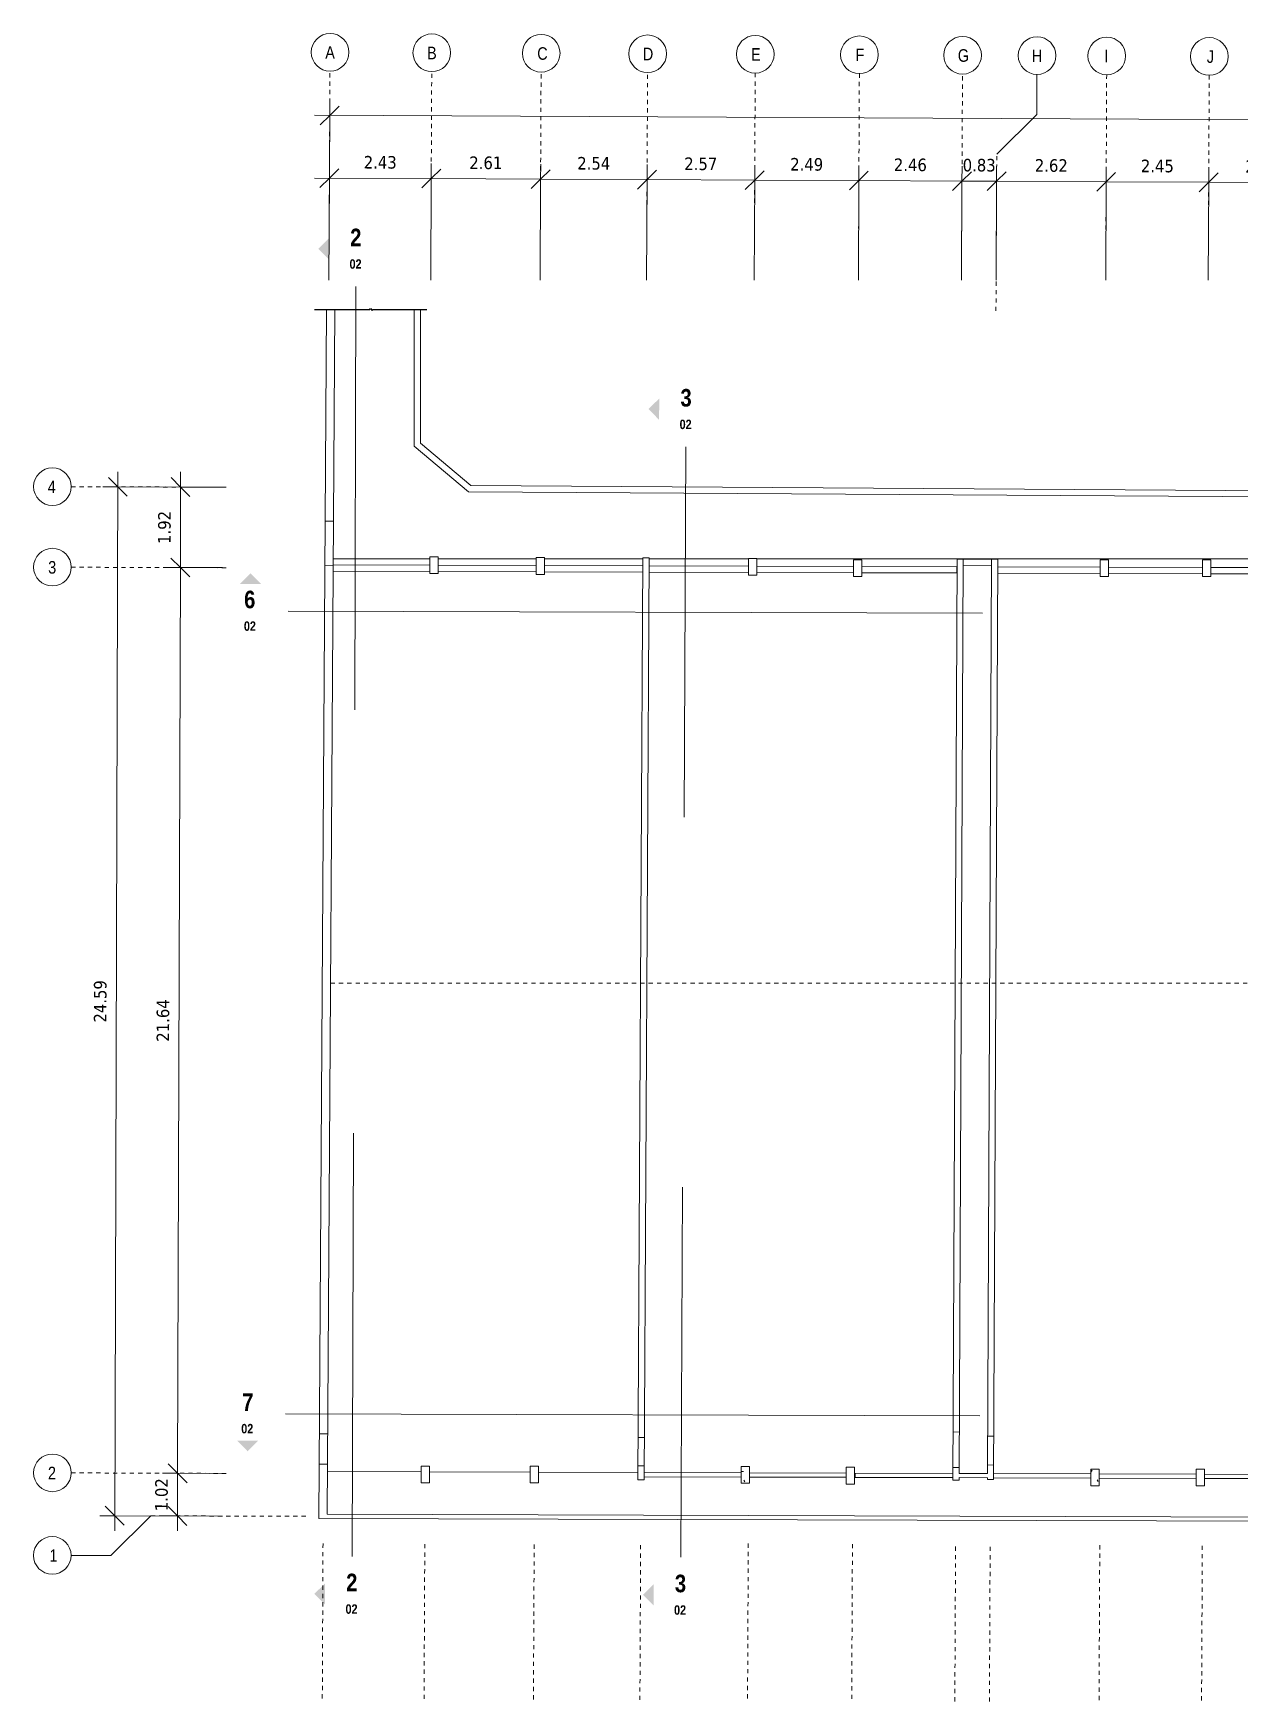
# Model space of a CAD drawing. Header units: metres. Extents: x -223 to 290, y -76 to 118.
# Drawn here: x -222.73 to -193.89, y 77.69 to 117.57 of the extents above; entities that cross this region are included whole.
import ezdxf

# ---------------------------------------------------------------- set-up
doc = ezdxf.new("R2010")
doc.units = ezdxf.units.M
doc.linetypes.add('Demolished', pattern=[0.0048, 0.0032, -0.0016])
doc.linetypes.add('Grid Line', pattern=[0.022225, 0.0127, -0.003175, 0.003175, -0.003175])
for name, color, linetype, lineweight in [('A-ANNO-DIMS', 7, 'Continuous', 9), ('A-ANNO-DIMS-150', 7, 'Continuous', 9), ('A-DETL-DEMO', 7, 'Demolished', 9), ('A-DETL-GENF', 7, 'Continuous', 9), ('A-DETL-MEDM', 7, 'Continuous', 25), ('A-FLOR', 7, 'Continuous', 9), ('A-WALL', 7, 'Continuous', 9), ('G-ANNO-SYMB', 7, 'Continuous', 9), ('S-COLS', 7, 'Continuous', 9), ('S-GRID', 7, 'Continuous', 9), ('S-GRID-IDEN', 7, 'Continuous', 9)]:
    doc.layers.add(name, color=color, linetype=linetype, lineweight=lineweight)
doc.styles.add('Saira Condensed', font='SairaCondensed-Regular.ttf', dxfattribs={"height": 0.3})
doc.styles.add('Saira Condensed_B', font='', dxfattribs={"height": 0.225})
doc.styles.add('Saira Condensed_B_1', font='', dxfattribs={"height": 0.42})
doc.styles.add('Tahoma', font='tahoma.ttf', dxfattribs={"height": 0.3})
doc.styles.get('Saira Condensed_B').set_extended_font_data('Saira Condensed', bold=True)
doc.styles.get('Saira Condensed_B_1').set_extended_font_data('Saira Condensed', bold=True)
doc.dimstyles.new('R_Tahoma_2_0', dxfattribs={"dimscale": 0.3048, "dimtxt": 0.313206, "dimasz": 1.476378, "dimexe": 1.181102, "dimexo": 0.738189, "dimgap": 0.492126, "dimtad": 1, "dimrnd": 0.01, "dimzin": 0, "dimdsep": 46, "dimtxsty": 'Tahoma', "dimblk1": 'OBLIQUE', "dimblk2": 'OBLIQUE', "dimsah": 1, "dimcen": 0.09, "dimdle": 1.181102, "dimazin": 2, "dimtfac": 1, "dimtdec": 4, "dimtix": 1, "dimtmove": 0, "dimatfit": 3, "dimfxl": 1, "dimtvp": 1, "dimtolj": 1, "dimtzin": 0, "dimarcsym": 2})
pattern_1 = [(0, (0, 0), (1.219, 0.3048), [0.05029, -0.86411, 0.05029, -0.86411, -4.877]), (0, (0, 0), (1.219, 0.3048), [-1.829, 0.05029, -1.779, 0.05029, -0.86411, -2.134]), (0, (0, 0), (1.219, 0.3048), [-4.572, 0.05029, -0.55931, 0.05029, -1.474]), (120, (0.4572, 0.1524), (-0.87346454, 0.90328497), [0.05029, -0.86411, 0.05029, -0.86411, -4.877]), (120, (0.4572, 0.1524), (-0.87346454, 0.90328497), [-1.829, 0.05029, -1.779, 0.05029, -0.86411, -2.134]), (120, (0.4572, 0.1524), (-0.87346454, 0.90328497), [-4.572, 0.05029, -0.55931, 0.05029, -1.474]), (240, (0.6096, 0.762), (-0.34553546, -1.20808497), [0.05029, -0.86411, 0.05029, -0.86411, -4.877]), (240, (0.6096, 0.762), (-0.34553546, -1.20808497), [-1.829, 0.05029, -1.779, 0.05029, -0.86411, -2.134]), (240, (0.6096, 0.762), (-0.34553546, -1.20808497), [-4.572, 0.05029, -0.55931, 0.05029, -1.474])]

# ---------------------------------------------------------------- blocks, each defined once
blk = doc.blocks.new('Break Line - Break Line-1669450-Nivel Top-Piscinas')
at = {"layer": 'A-DETL-MEDM'}
for p, q in [((-1.358, 0), (-0.038, 0)), ((-0.038, 0), (-0.019, 0.025)), ((-0.019, 0.025), (0.019, -0.025)), ((0.019, -0.025), (0.038, 0)), ((0.038, 0), (1.325, 0))]:
    blk.add_line(p, q, dxfattribs=at)
blk = doc.blocks.new('Grid - 3mm-1144979-Nivel Top-Piscinas')
at = {"layer": 'S-GRID-IDEN', "color": 253, "true_color": 0xaaaaaa}
blk.add_circle((0, 0), 0.003, dxfattribs=at)
blk = doc.blocks.new('Section - Símbolo_Detalle_Plano-1146154-Nivel Top-Piscinas')
at = {"layer": 'G-ANNO-SYMB', "true_color": 0x808080}
blk.add_hatch(color=8, dxfattribs=at).paths.add_polyline_path([(-0.0043, 0.0043), (-0.0077, 0.0043), (-0.006, 0.006)])
blk = doc.blocks.new('DIMBLOCK1-Nivel Top-Piscinas')
at = {"layer": 'A-ANNO-DIMS-150'}
for p, q in [((-216.016, 114.117), (-213.224, 114.104)), ((-215.656, 114.115), (-215.667, 111.679)), ((-215.656, 114.115), (-215.654, 114.475)), ((-213.224, 114.104), (-213.235, 111.679)), ((-213.224, 114.104), (-213.222, 114.464))]:
    blk.add_line(p, q, dxfattribs=at)
at = {"layer": 'A-ANNO-DIMS-150', "lineweight": 35}
for p, q in [((-215.656, 114.115), (-215.882, 113.891)), ((-215.656, 114.115), (-215.43, 114.339)), ((-213.224, 114.104), (-213.45, 113.88)), ((-213.224, 114.104), (-212.998, 114.328))]:
    blk.add_line(p, q, dxfattribs=at)
at = {"layer": 'A-ANNO-DIMS-150', "color": 0, "insert": (-214.835, 114.646), "char_height": 0.3, "width": 0.95453, "attachment_point": 1, "rotation": 359.7305, "line_spacing_factor": 0.994306, "style": 'Tahoma'}
blk.add_mtext('2.43', dxfattribs=at)
blk = doc.blocks.new('_Oblique')
at = {"color": 0, "linetype": 'ByBlock', "lineweight": -2}
blk.add_line((-0.5, -0.5), (0.5, 0.5), dxfattribs=at)
blk = doc.blocks.new('DIMBLOCK2-Nivel Top-Piscinas')
at = {"layer": 'A-ANNO-DIMS-150', "lineweight": 35}
for p, q in [((-213.224, 114.104), (-213.45, 113.88)), ((-213.224, 114.104), (-212.998, 114.328)), ((-210.611, 114.091), (-210.837, 113.867)), ((-210.611, 114.091), (-210.385, 114.315))]:
    blk.add_line(p, q, dxfattribs=at)
at = {"layer": 'A-ANNO-DIMS-150'}
for p, q in [((-213.224, 114.104), (-213.235, 111.679)), ((-213.224, 114.104), (-213.222, 114.464)), ((-213.224, 114.104), (-210.611, 114.091)), ((-210.611, 114.091), (-210.622, 111.679)), ((-210.611, 114.091), (-210.609, 114.451))]:
    blk.add_line(p, q, dxfattribs=at)
at = {"layer": 'A-ANNO-DIMS-150', "color": 0, "insert": (-212.313, 114.634), "char_height": 0.3, "width": 0.95453, "attachment_point": 1, "rotation": 359.7305, "line_spacing_factor": 0.994306, "style": 'Tahoma'}
blk.add_mtext('2.61', dxfattribs=at)
blk = doc.blocks.new('DIMBLOCK3-Nivel Top-Piscinas')
at = {"layer": 'A-ANNO-DIMS-150', "lineweight": 35}
for p, q in [((-210.611, 114.091), (-210.837, 113.867)), ((-210.611, 114.091), (-210.385, 114.315)), ((-208.067, 114.079), (-207.841, 114.303)), ((-208.067, 114.079), (-208.293, 113.855))]:
    blk.add_line(p, q, dxfattribs=at)
at = {"layer": 'A-ANNO-DIMS-150'}
for p, q in [((-210.611, 114.091), (-210.622, 111.679)), ((-210.611, 114.091), (-210.609, 114.451)), ((-210.611, 114.091), (-208.067, 114.079)), ((-208.067, 114.079), (-208.066, 114.439)), ((-208.067, 114.079), (-208.079, 111.679))]:
    blk.add_line(p, q, dxfattribs=at)
at = {"layer": 'A-ANNO-DIMS-150', "color": 0, "insert": (-209.734, 114.622), "char_height": 0.3, "width": 0.95453, "attachment_point": 1, "rotation": 359.7305, "line_spacing_factor": 0.994306, "style": 'Tahoma'}
blk.add_mtext('2.54', dxfattribs=at)
blk = doc.blocks.new('DIMBLOCK4-Nivel Top-Piscinas')
at = {"layer": 'A-ANNO-DIMS-150'}
for p, q in [((-208.067, 114.079), (-208.066, 114.439)), ((-205.495, 114.067), (-205.494, 114.427)), ((-208.067, 114.079), (-208.079, 111.679)), ((-208.067, 114.079), (-205.495, 114.067)), ((-205.495, 114.067), (-205.507, 111.679))]:
    blk.add_line(p, q, dxfattribs=at)
at = {"layer": 'A-ANNO-DIMS-150', "lineweight": 35}
for p, q in [((-208.067, 114.079), (-207.841, 114.303)), ((-205.495, 114.067), (-205.269, 114.291)), ((-208.067, 114.079), (-208.293, 113.855)), ((-205.495, 114.067), (-205.722, 113.843))]:
    blk.add_line(p, q, dxfattribs=at)
at = {"layer": 'A-ANNO-DIMS-150', "color": 0, "insert": (-207.177, 114.61), "char_height": 0.3, "width": 0.95453, "attachment_point": 1, "rotation": 359.7305, "line_spacing_factor": 0.994306, "style": 'Tahoma'}
blk.add_mtext('2.57', dxfattribs=at)
blk = doc.blocks.new('DIMBLOCK5-Nivel Top-Piscinas')
at = {"layer": 'A-ANNO-DIMS-150'}
for p, q in [((-205.495, 114.067), (-205.494, 114.427)), ((-203.007, 114.056), (-203.005, 114.416)), ((-205.495, 114.067), (-205.507, 111.679)), ((-205.495, 114.067), (-203.007, 114.056)), ((-203.007, 114.056), (-203.018, 111.679))]:
    blk.add_line(p, q, dxfattribs=at)
at = {"layer": 'A-ANNO-DIMS-150', "lineweight": 35}
for p, q in [((-205.495, 114.067), (-205.269, 114.291)), ((-203.007, 114.056), (-202.781, 114.28)), ((-205.495, 114.067), (-205.722, 113.843)), ((-203.007, 114.056), (-203.233, 113.832))]:
    blk.add_line(p, q, dxfattribs=at)
at = {"layer": 'A-ANNO-DIMS-150', "color": 0, "insert": (-204.646, 114.598), "char_height": 0.3, "width": 0.95453, "attachment_point": 1, "rotation": 359.7305, "line_spacing_factor": 0.994306, "style": 'Tahoma'}
blk.add_mtext('2.49', dxfattribs=at)
blk = doc.blocks.new('DIMBLOCK6-Nivel Top-Piscinas')
at = {"layer": 'A-ANNO-DIMS-150'}
for p, q in [((-203.007, 114.056), (-203.005, 114.416)), ((-200.543, 114.044), (-200.541, 114.404)), ((-203.007, 114.056), (-203.018, 111.679)), ((-203.007, 114.056), (-200.543, 114.044)), ((-200.543, 114.044), (-200.554, 111.679))]:
    blk.add_line(p, q, dxfattribs=at)
at = {"layer": 'A-ANNO-DIMS-150', "lineweight": 35}
for p, q in [((-203.007, 114.056), (-202.781, 114.28)), ((-200.543, 114.044), (-200.317, 114.268)), ((-203.007, 114.056), (-203.233, 113.832)), ((-200.543, 114.044), (-200.769, 113.82))]:
    blk.add_line(p, q, dxfattribs=at)
at = {"layer": 'A-ANNO-DIMS-150', "color": 0, "insert": (-202.17, 114.586), "char_height": 0.3, "width": 0.95453, "attachment_point": 1, "rotation": 359.7305, "line_spacing_factor": 0.994306, "style": 'Tahoma'}
blk.add_mtext('2.46', dxfattribs=at)
blk = doc.blocks.new('DIMBLOCK7-Nivel Top-Piscinas')
at = {"layer": 'A-ANNO-DIMS-150'}
for p, q in [((-200.543, 114.044), (-200.541, 114.404)), ((-199.716, 114.04), (-199.715, 114.4)), ((-200.543, 114.044), (-200.554, 111.679)), ((-200.543, 114.044), (-199.716, 114.04)), ((-199.716, 114.04), (-199.728, 111.679))]:
    blk.add_line(p, q, dxfattribs=at)
at = {"layer": 'A-ANNO-DIMS-150', "lineweight": 35}
for p, q in [((-200.543, 114.044), (-200.317, 114.268)), ((-199.716, 114.04), (-199.49, 114.264)), ((-200.543, 114.044), (-200.769, 113.82)), ((-199.716, 114.04), (-199.942, 113.816))]:
    blk.add_line(p, q, dxfattribs=at)
at = {"layer": 'A-ANNO-DIMS-150', "color": 0, "insert": (-200.525, 114.578), "char_height": 0.3, "width": 0.95453, "attachment_point": 1, "rotation": 359.7305, "line_spacing_factor": 0.994306, "style": 'Tahoma'}
blk.add_mtext('0.83', dxfattribs=at)
blk = doc.blocks.new('DIMBLOCK8-Nivel Top-Piscinas')
at = {"layer": 'A-ANNO-DIMS-150'}
for p, q in [((-199.716, 114.04), (-199.715, 114.4)), ((-197.098, 114.028), (-197.096, 114.388)), ((-199.716, 114.04), (-199.728, 111.679)), ((-199.716, 114.04), (-197.098, 114.028)), ((-197.098, 114.028), (-197.109, 111.679))]:
    blk.add_line(p, q, dxfattribs=at)
at = {"layer": 'A-ANNO-DIMS-150', "lineweight": 35}
for p, q in [((-199.716, 114.04), (-199.49, 114.264)), ((-197.098, 114.028), (-196.872, 114.252)), ((-199.716, 114.04), (-199.942, 113.816)), ((-197.098, 114.028), (-197.324, 113.804))]:
    blk.add_line(p, q, dxfattribs=at)
at = {"layer": 'A-ANNO-DIMS-150', "color": 0, "insert": (-198.802, 114.57), "char_height": 0.3, "width": 0.95453, "attachment_point": 1, "rotation": 359.7305, "line_spacing_factor": 0.994306, "style": 'Tahoma'}
blk.add_mtext('2.62', dxfattribs=at)
blk = doc.blocks.new('DIMBLOCK9-Nivel Top-Piscinas')
at = {"layer": 'A-ANNO-DIMS-150'}
for p, q in [((-197.098, 114.028), (-197.096, 114.388)), ((-194.648, 114.016), (-194.647, 114.376)), ((-197.098, 114.028), (-197.109, 111.679)), ((-197.098, 114.028), (-194.648, 114.016)), ((-194.648, 114.016), (-194.659, 111.679))]:
    blk.add_line(p, q, dxfattribs=at)
at = {"layer": 'A-ANNO-DIMS-150', "lineweight": 35}
for p, q in [((-197.098, 114.028), (-196.872, 114.252)), ((-194.648, 114.016), (-194.422, 114.24)), ((-197.098, 114.028), (-197.324, 113.804)), ((-194.648, 114.016), (-194.874, 113.792))]:
    blk.add_line(p, q, dxfattribs=at)
at = {"layer": 'A-ANNO-DIMS-150', "color": 0, "insert": (-196.268, 114.558), "char_height": 0.3, "width": 0.95453, "attachment_point": 1, "rotation": 359.7305, "line_spacing_factor": 0.994306, "style": 'Tahoma'}
blk.add_mtext('2.45', dxfattribs=at)
blk = doc.blocks.new('DIMBLOCK10-Nivel Top-Piscinas')
at = {"layer": 'A-ANNO-DIMS-150'}
for p, q in [((-194.648, 114.016), (-194.647, 114.376)), ((-192.103, 114.004), (-192.102, 114.364)), ((-194.648, 114.016), (-194.659, 111.679)), ((-194.648, 114.016), (-192.103, 114.004)), ((-192.103, 114.004), (-192.114, 111.679))]:
    blk.add_line(p, q, dxfattribs=at)
at = {"layer": 'A-ANNO-DIMS-150', "lineweight": 35}
for p, q in [((-194.648, 114.016), (-194.422, 114.24)), ((-192.103, 114.004), (-191.877, 114.228)), ((-194.648, 114.016), (-194.874, 113.792)), ((-192.103, 114.004), (-192.329, 113.78))]:
    blk.add_line(p, q, dxfattribs=at)
at = {"layer": 'A-ANNO-DIMS-150', "color": 0, "insert": (-193.771, 114.547), "char_height": 0.3, "width": 0.95453, "attachment_point": 1, "rotation": 359.7305, "line_spacing_factor": 0.994306, "style": 'Tahoma'}
blk.add_mtext('2.54', dxfattribs=at)
blk = doc.blocks.new('DIMBLOCK21-Nivel Top-Piscinas')
at = {"layer": 'A-ANNO-DIMS-150', "lineweight": 35}
for p, q in [((-219.212, 106.734), (-219.437, 106.959)), ((-219.212, 106.734), (-218.988, 106.508)), ((-219.218, 104.81), (-219.442, 105.035)), ((-219.218, 104.81), (-218.994, 104.584))]:
    blk.add_line(p, q, dxfattribs=at)
at = {"layer": 'A-ANNO-DIMS-150'}
for p, q in [((-219.211, 107.094), (-219.218, 104.81)), ((-219.212, 106.734), (-219.572, 106.735)), ((-219.212, 106.734), (-218.21, 106.731)), ((-219.218, 104.81), (-219.578, 104.811)), ((-219.218, 104.81), (-218.21, 104.807))]:
    blk.add_line(p, q, dxfattribs=at)
at = {"layer": 'A-ANNO-DIMS-150', "color": 0, "insert": (-219.751, 105.375), "char_height": 0.3, "width": 0.95453, "attachment_point": 1, "rotation": 89.8299, "line_spacing_factor": 0.994306, "style": 'Tahoma'}
blk.add_mtext('1.92', dxfattribs=at)
blk = doc.blocks.new('DIMBLOCK22-Nivel Top-Piscinas')
at = {"layer": 'A-ANNO-DIMS-150', "lineweight": 35}
for p, q in [((-219.218, 104.81), (-219.442, 105.035)), ((-219.218, 104.81), (-218.994, 104.584)), ((-219.282, 83.167), (-219.507, 83.393)), ((-219.282, 83.167), (-219.058, 82.941))]:
    blk.add_line(p, q, dxfattribs=at)
at = {"layer": 'A-ANNO-DIMS-150'}
for p, q in [((-219.218, 104.81), (-219.578, 104.811)), ((-219.218, 104.81), (-219.282, 83.167)), ((-219.218, 104.81), (-218.21, 104.807)), ((-219.282, 83.167), (-219.642, 83.168)), ((-219.282, 83.167), (-218.21, 83.164))]:
    blk.add_line(p, q, dxfattribs=at)
at = {"layer": 'A-ANNO-DIMS-150', "color": 0, "insert": (-219.786, 93.48), "char_height": 0.3, "width": 1.223, "attachment_point": 1, "rotation": 89.8299, "line_spacing_factor": 0.994306, "style": 'Tahoma'}
blk.add_mtext('21.64', dxfattribs=at)
blk = doc.blocks.new('DIMBLOCK23-Nivel Top-Piscinas')
at = {"layer": 'A-ANNO-DIMS-150', "lineweight": 35}
for p, q in [((-219.282, 83.167), (-219.507, 83.393)), ((-219.282, 83.167), (-219.058, 82.941)), ((-219.285, 82.147), (-219.51, 82.373)), ((-219.285, 82.147), (-219.061, 81.922))]:
    blk.add_line(p, q, dxfattribs=at)
at = {"layer": 'A-ANNO-DIMS-150'}
for p, q in [((-219.282, 83.167), (-219.642, 83.168)), ((-219.282, 83.167), (-219.286, 81.787)), ((-219.282, 83.167), (-218.21, 83.164)), ((-219.285, 82.147), (-219.645, 82.148)), ((-219.285, 82.147), (-218.21, 82.144))]:
    blk.add_line(p, q, dxfattribs=at)
at = {"layer": 'A-ANNO-DIMS-150', "color": 0, "insert": (-219.82, 82.261), "char_height": 0.3, "width": 0.95453, "attachment_point": 1, "rotation": 89.8299, "line_spacing_factor": 0.994306, "style": 'Tahoma'}
blk.add_mtext('1.02', dxfattribs=at)
blk = doc.blocks.new('DIMBLOCK24-Nivel Top-Piscinas')
at = {"layer": 'A-ANNO-DIMS-150'}
for p, q in [((-215.649, 115.615), (-215.647, 115.975)), ((-168.533, 115.393), (-168.531, 115.753)), ((-216.009, 115.617), (-168.173, 115.392)), ((-215.649, 115.615), (-215.66, 113.09)), ((-168.533, 115.393), (-168.55, 111.679))]:
    blk.add_line(p, q, dxfattribs=at)
at = {"layer": 'A-ANNO-DIMS-150', "lineweight": 35}
for p, q in [((-215.649, 115.615), (-215.422, 115.839)), ((-215.649, 115.615), (-215.875, 115.391)), ((-168.533, 115.393), (-168.759, 115.17)), ((-168.533, 115.393), (-168.307, 115.617))]:
    blk.add_line(p, q, dxfattribs=at)
at = {"layer": 'A-ANNO-DIMS-150', "color": 0, "insert": (-192.598, 116.041), "char_height": 0.3, "width": 1.223, "attachment_point": 1, "rotation": 359.7305, "line_spacing_factor": 0.994306, "style": 'Tahoma'}
blk.add_mtext('47.12', dxfattribs=at)
blk = doc.blocks.new('DIMBLOCK25-Nivel Top-Piscinas')
at = {"layer": 'A-ANNO-DIMS-150', "lineweight": 35}
for p, q in [((-220.712, 106.738), (-220.937, 106.964)), ((-220.712, 106.738), (-220.488, 106.512)), ((-220.785, 82.152), (-221.01, 82.377)), ((-220.785, 82.152), (-220.561, 81.926))]:
    blk.add_line(p, q, dxfattribs=at)
at = {"layer": 'A-ANNO-DIMS-150'}
for p, q in [((-220.711, 107.098), (-220.786, 81.792)), ((-220.712, 106.738), (-221.072, 106.739)), ((-220.712, 106.738), (-218.21, 106.731)), ((-220.785, 82.152), (-221.145, 82.153)), ((-220.785, 82.152), (-218.21, 82.144))]:
    blk.add_line(p, q, dxfattribs=at)
at = {"layer": 'A-ANNO-DIMS-150', "color": 0, "insert": (-221.285, 93.937), "char_height": 0.3, "width": 1.223, "attachment_point": 1, "rotation": 89.8299, "line_spacing_factor": 0.994306, "style": 'Tahoma'}
blk.add_mtext('24.59', dxfattribs=at)

msp = doc.modelspace()

# ---------------------------------------------------------------- hatches: boundary and pattern name
at = {"layer": 'S-COLS'}
h = msp.add_hatch(dxfattribs=at)
h.set_pattern_fill('FP_1', color=256, style=0, pattern_type=2)
h.set_pattern_definition(pattern_1)
h.paths.add_polyline_path([(-205.443, 104.625), (-205.443, 105.025), (-205.643, 105.025), (-205.643, 104.625)])
h = msp.add_hatch(dxfattribs=at)
h.set_pattern_fill('FP_1', color=256, style=0, pattern_type=2)
h.set_pattern_definition(pattern_1)
h.paths.add_polyline_path([(-213.268, 82.938), (-213.268, 83.338), (-213.468, 83.338), (-213.468, 82.938)])
h = msp.add_hatch(dxfattribs=at)
h.set_pattern_fill('FP_2', color=256, style=0, pattern_type=2)
h.set_pattern_definition(pattern_1)
h.paths.add_polyline_path([(-205.618, 82.926), (-205.618, 83.326), (-205.818, 83.326), (-205.818, 82.926)])
h = msp.add_hatch(dxfattribs=at)
h.set_pattern_fill('FP_1', color=256, style=0, pattern_type=2)
h.set_pattern_definition(pattern_1)
h.paths.add_polyline_path([(-197.264, 82.865), (-197.264, 83.265), (-197.464, 83.265), (-197.464, 82.865)])

# ---------------------------------------------------------------- linework, layer by layer
at = {"layer": 'A-DETL-DEMO'}
msp.add_line((-215.629, 94.875), (-168.741, 94.875), dxfattribs=at)
at = {"layer": 'A-FLOR'}
for p, q in [((-213.257, 105.018), (-215.563, 105.018)), ((-210.715, 105.018), (-213.057, 105.018)), ((-208.17, 105.018), (-210.515, 105.018)), ((-205.643, 105.018), (-208.02, 105.018)), ((-168.741, 105.018), (-205.443, 105.018))]:
    msp.add_line(p, q, dxfattribs=at)
at = {"layer": 'A-WALL'}
for p, q in [((-215.911, 82.087), (-215.724, 110.979)), ((-215.524, 110.979), (-215.711, 82.187)), ((-213.629, 107.712), (-213.629, 110.979)), ((-213.479, 110.979), (-213.479, 107.782)), ((-212.33, 106.622), (-213.629, 107.712)), ((-213.479, 107.782), (-212.275, 106.771)), ((-168.741, 106.34), (-212.33, 106.622)), ((-212.275, 106.771), (-168.591, 106.489)), ((-215.757, 105.922), (-215.557, 105.92)), ((-208.288, 83.01), (-208.17, 105.044)), ((-208.17, 105.044), (-208.02, 105.043)), ((-208.02, 105.043), (-208.138, 83.009)), ((-200.764, 83), (-200.661, 105.013)), ((-200.661, 105.013), (-199.684, 105.011)), ((-200.511, 105.013), (-200.613, 83.162)), ((-199.937, 83.16), (-199.834, 105.011)), ((-199.684, 105.011), (-199.787, 83.016)), ((-215.564, 104.862), (-215.764, 104.864)), ((-213.257, 104.717), (-215.565, 104.724)), ((-215.564, 104.874), (-213.257, 104.867)), ((-213.057, 104.866), (-210.715, 104.859)), ((-210.715, 104.709), (-213.057, 104.716)), ((-210.515, 104.859), (-208.171, 104.852)), ((-208.172, 104.702), (-210.515, 104.709)), ((-205.643, 104.694), (-208.022, 104.701)), ((-208.021, 104.851), (-205.643, 104.844)), ((-205.443, 104.844), (-203.138, 104.837)), ((-203.138, 104.687), (-205.443, 104.694)), ((-202.938, 104.836), (-200.669, 104.83)), ((-200.669, 104.68), (-202.938, 104.686)), ((-200.669, 104.83), (-200.669, 104.68)), ((-199.835, 104.861), (-200.511, 104.863)), ((-199.685, 104.827), (-197.241, 104.819)), ((-197.241, 104.669), (-199.685, 104.677)), ((-197.041, 104.819), (-194.796, 104.812)), ((-194.796, 104.662), (-197.041, 104.669)), ((-194.596, 104.812), (-192.222, 104.805)), ((-192.222, 104.655), (-194.596, 104.662)), ((-215.898, 84.107), (-215.698, 84.105)), ((-208.282, 84.018), (-208.132, 84.017)), ((-200.759, 84.153), (-200.609, 84.152)), ((-199.932, 84.051), (-199.782, 84.051)), ((-215.903, 83.381), (-215.703, 83.38)), ((-215.704, 83.206), (-213.468, 83.2)), ((-213.268, 83.199), (-210.86, 83.192)), ((-210.66, 83.191), (-208.287, 83.184)), ((-208.288, 83.01), (-208.138, 83.009)), ((-208.286, 83.346), (-208.136, 83.345)), ((-208.137, 83.184), (-205.818, 83.177)), ((-205.818, 83.077), (-208.137, 83.084)), ((-205.618, 83.176), (-203.312, 83.17)), ((-203.312, 83.07), (-205.618, 83.076)), ((-203.112, 83.169), (-200.763, 83.162)), ((-200.764, 83.062), (-203.112, 83.069)), ((-203.098, 83.169), (-203.098, 83.069)), ((-200.614, 82.999), (-200.764, 83)), ((-200.763, 83.305), (-200.613, 83.304)), ((-199.937, 83.06), (-200.614, 83.062)), ((-200.614, 83.062), (-200.614, 82.999)), ((-200.613, 83.162), (-199.937, 83.16)), ((-199.937, 83.017), (-199.937, 83.06)), ((-199.787, 83.016), (-199.937, 83.017)), ((-199.936, 83.364), (-199.786, 83.363)), ((-199.787, 83.159), (-197.464, 83.152)), ((-197.464, 83.052), (-199.787, 83.059)), ((-197.264, 83.152), (-194.949, 83.145)), ((-194.949, 83.045), (-197.264, 83.052)), ((-194.749, 83.144), (-192.324, 83.137)), ((-192.324, 83.037), (-194.749, 83.044)), ((-215.711, 82.187), (-168.741, 82.047)), ((-168.591, 81.947), (-215.911, 82.087))]:
    msp.add_line(p, q, dxfattribs=at)
at = {"layer": 'G-ANNO-SYMB', "lineweight": 18}
for p, q in [((-215.052, 101.409), (-215.022, 111.523)), ((-207.179, 98.847), (-207.137, 107.692)), ((-216.644, 103.768), (-200.053, 103.719)), ((-215.112, 81.181), (-215.082, 91.295)), ((-207.262, 81.158), (-207.221, 90.003)), ((-216.708, 84.589), (-200.117, 84.54))]:
    msp.add_line(p, q, dxfattribs=at)
at = {"layer": 'S-COLS'}
for p, q in [((-213.257, 105.069), (-213.057, 105.069)), ((-213.257, 104.669), (-213.257, 105.069)), ((-213.057, 105.069), (-213.057, 104.669)), ((-210.715, 105.047), (-210.515, 105.047)), ((-210.715, 104.647), (-210.715, 105.047)), ((-210.515, 105.047), (-210.515, 104.647)), ((-205.643, 105.025), (-205.443, 105.025)), ((-205.643, 104.625), (-205.643, 105.025)), ((-205.443, 105.025), (-205.443, 104.625)), ((-203.138, 104.997), (-202.938, 104.997)), ((-203.138, 104.597), (-203.138, 104.997)), ((-202.938, 104.997), (-202.938, 104.597)), ((-197.241, 104.997), (-197.041, 104.997)), ((-197.241, 104.597), (-197.241, 104.997)), ((-197.041, 104.997), (-197.041, 104.597)), ((-194.796, 104.997), (-194.596, 104.997)), ((-194.796, 104.597), (-194.796, 104.997)), ((-194.596, 104.997), (-194.596, 104.597)), ((-213.057, 104.669), (-213.257, 104.669)), ((-210.515, 104.647), (-210.715, 104.647)), ((-205.443, 104.625), (-205.643, 104.625)), ((-202.938, 104.597), (-203.138, 104.597)), ((-197.041, 104.597), (-197.241, 104.597)), ((-194.596, 104.597), (-194.796, 104.597)), ((-213.468, 83.338), (-213.268, 83.338)), ((-213.468, 82.938), (-213.468, 83.338)), ((-213.268, 83.338), (-213.268, 82.938)), ((-210.86, 83.338), (-210.66, 83.338)), ((-210.86, 82.938), (-210.86, 83.338)), ((-210.66, 83.338), (-210.66, 82.938)), ((-205.818, 83.326), (-205.618, 83.326)), ((-205.818, 82.926), (-205.818, 83.326)), ((-205.618, 83.326), (-205.618, 82.926)), ((-203.312, 83.309), (-203.112, 83.309)), ((-203.312, 82.909), (-203.312, 83.309)), ((-203.112, 83.309), (-203.112, 82.909)), ((-197.464, 83.265), (-197.264, 83.265)), ((-197.464, 82.865), (-197.464, 83.265)), ((-197.264, 83.265), (-197.264, 82.865)), ((-194.949, 83.265), (-194.749, 83.265)), ((-194.949, 82.865), (-194.949, 83.265)), ((-194.749, 83.265), (-194.749, 82.865)), ((-213.268, 82.938), (-213.468, 82.938)), ((-210.66, 82.938), (-210.86, 82.938)), ((-205.618, 82.926), (-205.818, 82.926)), ((-203.112, 82.909), (-203.312, 82.909)), ((-197.264, 82.865), (-197.464, 82.865)), ((-194.749, 82.865), (-194.949, 82.865))]:
    msp.add_line(p, q, dxfattribs=at)
at = {"layer": 'S-GRID', "color": 254, "linetype": 'Grid Line', "true_color": 0xd4d4d4}
for p, q in [((-215.661, 112.922), (-215.644, 116.672)), ((-213.229, 112.911), (-213.212, 116.661)), ((-210.617, 112.899), (-210.599, 116.649)), ((-208.073, 112.887), (-208.055, 116.637)), ((-205.483, 116.625), (-205.501, 112.875)), ((-202.995, 116.613), (-203.012, 112.863)), ((-200.549, 112.851), (-200.531, 116.601)), ((-197.086, 116.585), (-197.104, 112.835)), ((-194.636, 116.574), (-194.654, 112.824)), ((-199.731, 110.942), (-199.713, 114.692)), ((-221.825, 106.741), (-218.075, 106.73)), ((-221.825, 104.817), (-218.075, 104.806)), ((-221.825, 83.175), (-218.075, 83.163)), ((-219.92, 82.149), (-216.17, 82.138)), ((-215.826, 77.784), (-215.809, 81.534)), ((-213.395, 77.773), (-213.377, 81.523)), ((-210.782, 77.761), (-210.764, 81.511)), ((-208.238, 77.749), (-208.22, 81.499)), ((-205.649, 81.487), (-205.666, 77.737)), ((-203.16, 81.475), (-203.178, 77.725)), ((-200.714, 77.713), (-200.696, 81.463)), ((-199.887, 77.709), (-199.87, 81.459)), ((-197.251, 81.447), (-197.269, 77.697)), ((-194.801, 81.436), (-194.819, 77.686))]:
    msp.add_line(p, q, dxfattribs=at)
at = {"layer": 'S-GRID', "color": 254, "true_color": 0xd4d4d4}
for p, q in [((-198.756, 115.64), (-198.752, 116.593)), ((-199.713, 114.692), (-198.756, 115.64)), ((-219.92, 82.149), (-220.875, 81.2)), ((-220.875, 81.2), (-221.827, 81.202))]:
    msp.add_line(p, q, dxfattribs=at)

# ---------------------------------------------------------------- block references
at = {"layer": 'A-DETL-GENF'}
msp.add_blockref('Break Line - Break Line-1669450-Nivel Top-Piscinas', (-214.654, 110.979), dxfattribs=at)
at = {"layer": 'G-ANNO-SYMB', "color": 8, "lineweight": 18, "true_color": 0x808080, "extrusion": (0, 0, -1), "xscale": 149.9999999999999, "yscale": 149.9999999999999, "zscale": 149.9999999999999}
for p, rotation in [((215.022, 111.523), 270.1701089421102), ((207.137, 107.692), 270.2694982685559), ((216.708, 84.589), 180.1701089421096)]:
    msp.add_blockref('Section - Símbolo_Detalle_Plano-1146154-Nivel Top-Piscinas', p, dxfattribs=dict(at, rotation=rotation))
at = {"layer": 'G-ANNO-SYMB', "color": 8, "lineweight": 18, "true_color": 0x808080, "xscale": 149.9999999999999, "yscale": 149.9999999999999, "zscale": 149.9999999999999}
for p, rotation in [((-216.644, 103.768), 359.8298910578904), ((-215.112, 81.181), 89.82989105788995), ((-207.262, 81.158), 89.73050173144424)]:
    msp.add_blockref('Section - Símbolo_Detalle_Plano-1146154-Nivel Top-Piscinas', p, dxfattribs=dict(at, rotation=rotation))
at = {"layer": 'S-GRID-IDEN', "color": 253, "true_color": 0xaaaaaa, "xscale": 149.9999999999999, "yscale": 149.9999999999999, "zscale": 149.9999999999999}
for p, rotation in [((-215.641, 117.122), 359.7305017314429), ((-213.21, 117.111), 359.7305017314429), ((-210.597, 117.099), 359.7305017314429), ((-208.053, 117.087), 359.7305017314429), ((-205.481, 117.075), 179.7305017314456), ((-202.993, 117.063), 179.7305017314456), ((-200.529, 117.051), 359.7305017314429), ((-198.75, 117.043), 359.7305017314429), ((-197.084, 117.035), 179.7305017314456), ((-194.634, 117.024), 179.7305017314456), ((-222.275, 106.743), 269.8298910578903), ((-222.275, 104.819), 269.8298910578903), ((-222.275, 83.176), 269.8298910578903), ((-222.277, 81.204), 269.8298910578903)]:
    msp.add_blockref('Grid - 3mm-1144979-Nivel Top-Piscinas', p, dxfattribs=dict(at, rotation=rotation))

# ---------------------------------------------------------------- texts
at = {"layer": 'G-ANNO-SYMB', "char_height": 0.42, "attachment_point": 1, "style": 'Saira Condensed_B_1'}
for s, insert, width in [('\\fSaira Condensed|b1|i0|c0|p2|;2', (-215.16, 112.908), 0.33671), ('\\fSaira Condensed|b1|i0|c0|p2|;3', (-207.269, 109.077), 0.32468), ('\\fSaira Condensed|b1|i0|c0|p2|;6', (-217.694, 104.256), 0.36076), ('\\fSaira Condensed|b1|i0|c0|p2|;7', (-217.739, 85.077), 0.31266), ('\\fSaira Condensed|b1|i0|c0|p2|;2', (-215.256, 80.767), 0.33671), ('\\fSaira Condensed|b1|i0|c0|p2|;3', (-207.402, 80.743), 0.32468)]:
    msp.add_mtext(s, dxfattribs=dict(at, insert=insert, width=width))
at = {"layer": 'G-ANNO-SYMB', "color": 8, "true_color": 0x808080, "char_height": 0.225, "width": 0.37278, "attachment_point": 1, "style": 'Saira Condensed_B', "bg_fill": 3, "box_fill_scale": 1.25, "bg_fill_color": 256, "bg_fill_true_color": 13158600, "bg_fill_transparency": 0}
for insert in [(-215.175, 112.176), (-207.289, 108.344), (-217.699, 103.523), (-215.271, 80.034), (-207.422, 80.011)]:
    msp.add_mtext('02', dxfattribs=dict(at, insert=insert))
at = {"layer": 'S-GRID-IDEN', "color": 253, "true_color": 0xaaaaaa, "char_height": 0.3, "attachment_point": 1, "style": 'Saira Condensed'}
for s, insert, width in [('A', (-215.755, 117.268), 0.26456), ('B', (-213.323, 117.256), 0.26456), ('C', (-210.691, 117.244), 0.21646), ('D', (-208.167, 117.232), 0.26456), ('E', (-205.581, 117.222), 0.22848), ('F', (-203.087, 117.211), 0.21646), ('G', (-200.643, 117.196), 0.26456), ('H', (-198.873, 117.188), 0.28861), ('I', (-197.139, 117.183), 0.12025), ('J', (-194.694, 117.171), 0.13228), ('4', (-222.385, 106.889), 0.25253), ('3', (-222.375, 104.965), 0.22848), ('2', (-222.38, 83.322), 0.24051), ('1', (-222.343, 81.35), 0.1443)]:
    msp.add_mtext(s, dxfattribs=dict(at, insert=insert, width=width))

# ---------------------------------------------------------------- dimensions: what is measured, and where the dimension line sits
at = {"layer": 'A-ANNO-DIMS'}
for base, p1, p2, angle, override, picture, middle in [((-210.611, 114.091), (-213.236, 111.454), (-210.623, 111.454), 359.7305, {"dimpost": '<>', "dimfxl": 2.612829}, 'DIMBLOCK2-Nivel Top-Piscinas', (-211.916, 114.404)), ((-208.067, 114.079), (-210.623, 111.454), (-208.08, 111.454), 359.7305, {"dimpost": '<>', "dimfxl": 2.543828}, 'DIMBLOCK3-Nivel Top-Piscinas', (-209.338, 114.392)), ((-205.495, 114.067), (-208.08, 111.454), (-205.508, 111.454), 359.7305, {"dimpost": '<>', "dimfxl": 2.571828}, 'DIMBLOCK4-Nivel Top-Piscinas', (-206.78, 114.38)), ((-203.007, 114.056), (-205.508, 111.454), (-203.019, 111.454), 359.7305, {"dimpost": '<>', "dimfxl": 2.488828}, 'DIMBLOCK5-Nivel Top-Piscinas', (-204.25, 114.367)), ((-200.543, 114.044), (-203.019, 111.454), (-200.555, 111.454), 359.7305, {"dimpost": '<>', "dimfxl": 2.46361}, 'DIMBLOCK6-Nivel Top-Piscinas', (-201.773, 114.356)), ((-199.716, 114.04), (-200.555, 111.454), (-199.729, 111.454), 359.7305, {"dimpost": '<>', "dimfxl": 0.826735}, 'DIMBLOCK7-Nivel Top-Piscinas', (-200.128, 114.349)), ((-197.098, 114.028), (-199.729, 111.454), (-197.11, 111.454), 359.7305, {"dimpost": '<>', "dimfxl": 2.618521}, 'DIMBLOCK8-Nivel Top-Piscinas', (-198.406, 114.34)), ((-194.648, 114.016), (-197.11, 111.454), (-194.66, 111.454), 359.7305, {"dimpost": '<>', "dimfxl": 2.449827}, 'DIMBLOCK9-Nivel Top-Piscinas', (-195.872, 114.328)), ((-192.103, 114.004), (-194.66, 111.454), (-192.115, 111.454), 359.7305, {"dimpost": '<>', "dimfxl": 2.544936}, 'DIMBLOCK10-Nivel Top-Piscinas', (-193.374, 114.317)), ((-219.218, 104.81), (-217.985, 106.73), (-217.985, 104.806), 89.8299, {"dimpost": '<>', "dimfxl": 1.923808}, 'DIMBLOCK21-Nivel Top-Piscinas', (-219.521, 105.773)), ((-219.285, 82.147), (-217.985, 83.163), (-217.985, 82.143), 89.8299, {"dimpost": '<>', "dimfxl": 1.019682}, 'DIMBLOCK23-Nivel Top-Piscinas', (-219.59, 82.658))]:
    dim = msp.add_linear_dim(base=base, p1=p1, p2=p2, angle=angle, dimstyle='R_Tahoma_2_0', override=override, dxfattribs=at)
    dim.commit()
    dim.dimension.update_dxf_attribs({"geometry": picture, "text_midpoint": middle})

# ---------------------------------------------------------------- next in the draw order: texts
at = {"layer": 'G-ANNO-SYMB', "color": 8, "true_color": 0x808080, "insert": (-217.763, 84.345), "char_height": 0.225, "width": 0.37278, "attachment_point": 1, "style": 'Saira Condensed_B', "bg_fill": 3, "box_fill_scale": 1.25, "bg_fill_color": 256, "bg_fill_true_color": 13158600, "bg_fill_transparency": 0}
msp.add_mtext('02', dxfattribs=at)

# ---------------------------------------------------------------- next in the draw order: dimensions: what is measured, and where the dimension line sits
at = {"layer": 'A-ANNO-DIMS'}
for base, p1, p2, override, picture, middle in [((-168.533, 115.393), (-215.661, 112.865), (-168.551, 111.454), {"dimpost": '<>', "dimfxl": 47.131212}, 'DIMBLOCK24-Nivel Top-Piscinas', (-192.089, 115.807)), ((-213.224, 114.104), (-215.668, 111.454), (-213.236, 111.454), {"dimpost": '<>', "dimfxl": 2.431827}, 'DIMBLOCK1-Nivel Top-Piscinas', (-214.438, 114.416))]:
    dim = msp.add_linear_dim(base=base, p1=p1, p2=p2, angle=359.7305, dimstyle='R_Tahoma_2_0', override=override, dxfattribs=at)
    dim.commit()
    dim.dimension.update_dxf_attribs({"geometry": picture, "text_midpoint": middle})

# ---------------------------------------------------------------- next in the draw order: dimensions: what is measured, and where the dimension line sits
for base, p1, p2, override, picture, middle in [((-220.785, 82.152), (-217.985, 106.73), (-217.985, 82.143), {"dimpost": '<>', "dimfxl": 24.586382}, 'DIMBLOCK25-Nivel Top-Piscinas', (-221.055, 94.446)), ((-219.282, 83.167), (-217.985, 104.806), (-217.985, 83.163), {"dimpost": '<>', "dimfxl": 21.642891}, 'DIMBLOCK22-Nivel Top-Piscinas', (-219.556, 93.989))]:
    dim = msp.add_linear_dim(base=base, p1=p1, p2=p2, angle=89.8299, dimstyle='R_Tahoma_2_0', override=override, dxfattribs=at)
    dim.commit()
    dim.dimension.update_dxf_attribs({"geometry": picture, "text_midpoint": middle})

doc.saveas('drawing.dxf')
